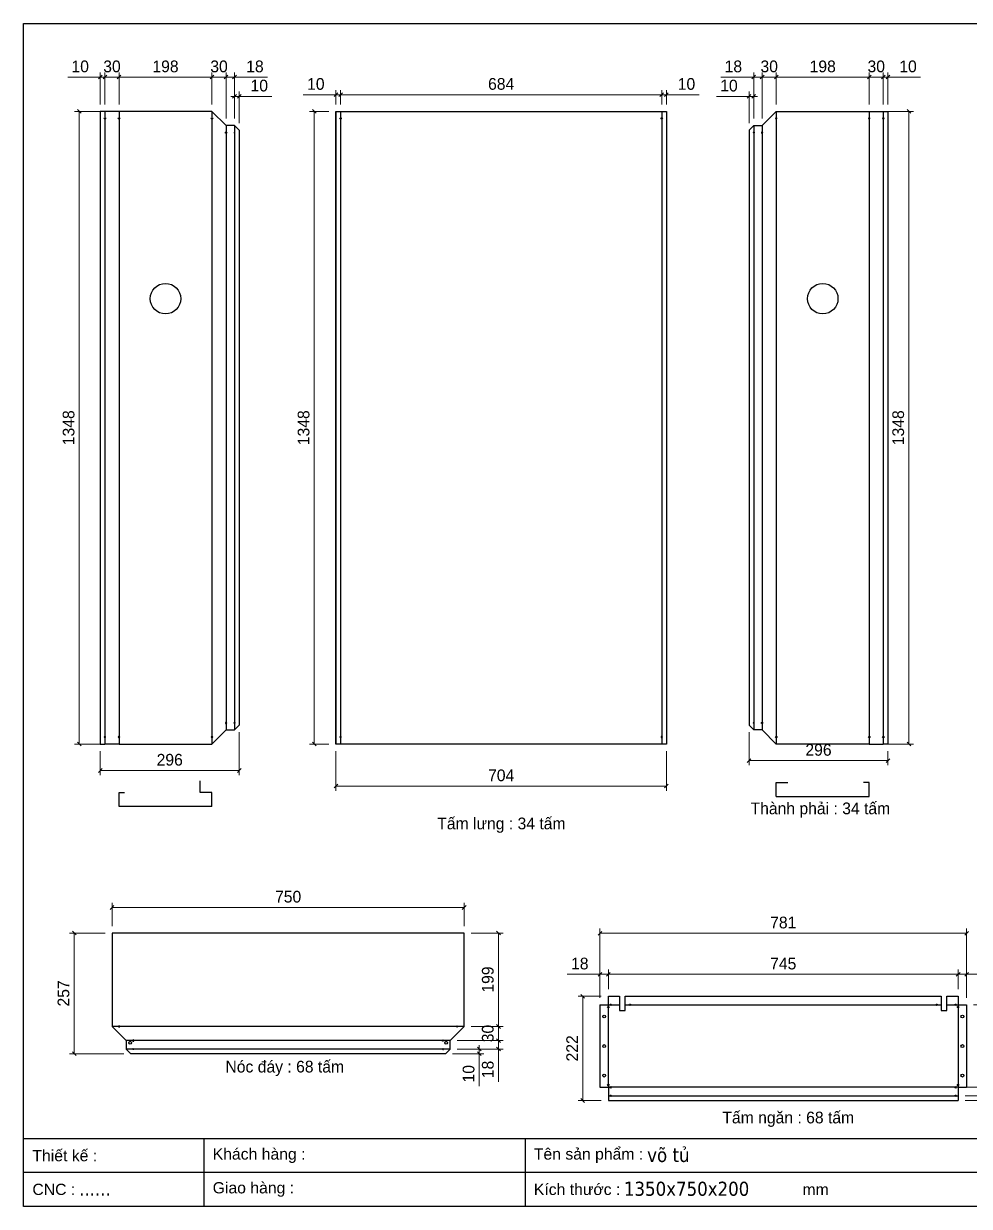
# Model space of a CAD drawing. Header units: millimetres. Extents: x 0 to 3564, y 0 to 2520.
# Drawn here: x 0 to 2014, y 0 to 2520 of the extents above; entities that cross this region are included whole.
import ezdxf
from ezdxf.enums import TextEntityAlignment as Align

# ---------------------------------------------------------------- set-up
doc = ezdxf.new("R2010")
doc.units = ezdxf.units.MM
doc.layers.add('CNC', color=7, linetype='Continuous')
doc.layers.add('DIM', color=253, linetype='Continuous')
doc.styles.add('Arial', font='arial.ttf')
doc.styles.add('Tahoma (Input Text)', font='tahoma.ttf')
doc.dimstyles.new('Dim-25', dxfattribs={"dimtxt": 25, "dimasz": 8, "dimexe": 10, "dimexo": 15, "dimgap": 10, "dimtad": 1, "dimdec": 0, "dimtxsty": 'Standard', "dimblk": 'OBLIQUE', "dimcen": 10, "dimclrd": 5, "dimclre": 5, "dimclrt": 3, "dimazin": 3, "dimtfac": 1, "dimtdec": 0, "dimtmove": 0, "dimatfit": 3, "dimldrblk": 'OBLIQUE', "dimlwd": 9, "dimlwe": 9})

# ---------------------------------------------------------------- blocks, each defined once
blk = doc.blocks.new('khungtenAsean2')
at = {"color": 7}
for p, q in [((2970, -1980), (0, -1980)), ((320, -1980), (320, -2100)), ((890, -1980), (890, -2100)), ((2020, -2040), (0, -2040))]:
    blk.add_line(p, q, dxfattribs=at)
blk.add_lwpolyline([(0, 0), (2970, 0), (2970, -2100), (0, -2100)], close=True, dxfattribs=at)
at = {"color": 2, "char_height": 20, "width": 917.634, "attachment_point": 4, "style": 'Arial'}
for s, insert in [('  Tên sản phẩm :', (890, -2010)), ('  Thiết kế :', (0, -2010)), ('  Khách hàng :', (320, -2010)), ('  Giao hàng :', (320, -2070)), ('  CNC :', (0, -2070)), ('  Kích thước :', (890, -2070)), ('mm', (1382.3, -2070))]:
    blk.add_mtext(s, dxfattribs=dict(at, insert=insert))
at = {"color": 1, "style": 'Tahoma (Input Text)', "flags": 8}
for tag, p in [('#03', (506.6, -2019.3)), ('#01', (137.1, -2021.3)), ('#05', (1106.6, -2021.3)), ('#07', (1834.7, -2021.3)), ('#09', (2146.7, -2021.3)), ('#02', (98.5, -2081.3)), ('#04', (486.1, -2081.3)), ('#06', (1065.3, -2081.3)), ('#08', (1817.4, -2081.3)), ('#10', (2146.7, -2081.3))]:
    blk.add_attdef(tag, p, '', height=25, dxfattribs=at)
blk.add_attdef('#11', text='', height=25, dxfattribs=at).set_placement((2915, -2067.3), align=Align.CENTER)
blk = doc.blocks.new('*D1')
at = {"color": 0, "linetype": 'ByBlock', "lineweight": -2}
for p, q in [((122.5, 2329), (114.5, 2337)), ((114.5, 989), (122.5, 981))]:
    blk.add_line(p, q, dxfattribs=at)
at = {"layer": 'Defpoints', "color": 0, "transparency": 16777216}
for p in [(203.1, 2333), (118.5, 985), (203.1, 985)]:
    blk.add_point(p, dxfattribs=at)
at = {"layer": 'DIM', "color": 5, "lineweight": 9, "transparency": 16777216}
for p, q in [((188.1, 2333), (108.5, 2333)), ((118.5, 2333), (118.5, 985)), ((188.1, 985), (108.5, 985))]:
    blk.add_line(p, q, dxfattribs=at)
at = {"layer": 'DIM', "color": 3, "transparency": 16777216, "insert": (95.8, 1659), "char_height": 25, "attachment_point": 5, "rotation": 90}
blk.add_mtext('1348', dxfattribs=at)
blk = doc.blocks.new('_Oblique')
at = {"color": 0, "linetype": 'ByBlock', "lineweight": -2}
blk.add_line((-0.5, -0.5), (0.5, 0.5), dxfattribs=at)
blk = doc.blocks.new('*D2')
at = {"color": 0, "linetype": 'ByBlock', "lineweight": -2}
for p, q in [((207.1, 2410.1), (199.1, 2402.1)), ((397.1, 2402.1), (405.1, 2410.1))]:
    blk.add_line(p, q, dxfattribs=at)
at = {"layer": 'Defpoints', "color": 0, "transparency": 16777216}
for p in [(203.1, 2406.1), (203.1, 2333), (401.1, 2333)]:
    blk.add_point(p, dxfattribs=at)
at = {"layer": 'DIM', "color": 5, "lineweight": 9, "transparency": 16777216}
for p, q in [((203.1, 2348), (203.1, 2416.1)), ((401.1, 2406.1), (203.1, 2406.1)), ((401.1, 2348), (401.1, 2416.1))]:
    blk.add_line(p, q, dxfattribs=at)
at = {"layer": 'DIM', "color": 3, "transparency": 16777216, "insert": (302.1, 2428.8), "char_height": 25, "attachment_point": 5}
blk.add_mtext('198', dxfattribs=at)
blk = doc.blocks.new('*D3')
at = {"color": 0, "linetype": 'ByBlock', "lineweight": -2}
for p, q in [((177.1, 2410.1), (169.1, 2402.1)), ((199.1, 2402.1), (207.1, 2410.1))]:
    blk.add_line(p, q, dxfattribs=at)
at = {"layer": 'Defpoints', "color": 0, "transparency": 16777216}
for p in [(173.1, 2406.1), (173.1, 2333), (203.1, 2333)]:
    blk.add_point(p, dxfattribs=at)
at = {"layer": 'DIM', "color": 5, "lineweight": 9, "transparency": 16777216}
for p, q in [((173.1, 2348), (173.1, 2416.1)), ((203.1, 2406.1), (173.1, 2406.1)), ((203.1, 2348), (203.1, 2416.1))]:
    blk.add_line(p, q, dxfattribs=at)
at = {"layer": 'DIM', "color": 3, "transparency": 16777216, "insert": (188.1, 2428.8), "char_height": 25, "attachment_point": 5}
blk.add_mtext('30', dxfattribs=at)
blk = doc.blocks.new('*D4')
at = {"color": 0, "linetype": 'ByBlock', "lineweight": -2}
for p, q in [((159.1, 2402.1), (167.1, 2410.1)), ((177.1, 2410.1), (169.1, 2402.1))]:
    blk.add_line(p, q, dxfattribs=at)
at = {"layer": 'Defpoints', "color": 0, "transparency": 16777216}
for p in [(163.1, 2406.1), (163.1, 2333), (173.1, 2333)]:
    blk.add_point(p, dxfattribs=at)
at = {"layer": 'DIM', "color": 5, "lineweight": 9, "transparency": 16777216}
for p, q in [((163.1, 2406.1), (93.8, 2406.1)), ((163.1, 2348), (163.1, 2416.1)), ((173.1, 2406.1), (163.1, 2406.1)), ((173.1, 2348), (173.1, 2416.1)), ((173.1, 2406.1), (181.1, 2406.1))]:
    blk.add_line(p, q, dxfattribs=at)
at = {"layer": 'DIM', "color": 3, "transparency": 16777216, "insert": (120.4, 2428.8), "char_height": 25, "attachment_point": 5}
blk.add_mtext('10', dxfattribs=at)
blk = doc.blocks.new('*D5')
at = {"color": 0, "linetype": 'ByBlock', "lineweight": -2}
for p, q in [((167.1, 932.7), (159.1, 924.7)), ((455.1, 924.7), (463.1, 932.7))]:
    blk.add_line(p, q, dxfattribs=at)
at = {"layer": 'Defpoints', "color": 0, "transparency": 16777216}
for p in [(459.1, 1025), (163.1, 985), (163.1, 928.7)]:
    blk.add_point(p, dxfattribs=at)
at = {"layer": 'DIM', "color": 5, "lineweight": 9, "transparency": 16777216}
for p, q in [((459.1, 1010), (459.1, 918.7)), ((163.1, 970), (163.1, 918.7)), ((459.1, 928.7), (163.1, 928.7))]:
    blk.add_line(p, q, dxfattribs=at)
at = {"layer": 'DIM', "color": 3, "transparency": 16777216, "insert": (311.1, 951.4), "char_height": 25, "attachment_point": 5}
blk.add_mtext('296', dxfattribs=at)
blk = doc.blocks.new('*D6')
at = {"color": 0, "linetype": 'ByBlock', "lineweight": -2}
for p, q in [((405.1, 2410.1), (397.1, 2402.1)), ((427.1, 2402.1), (435.1, 2410.1))]:
    blk.add_line(p, q, dxfattribs=at)
at = {"layer": 'Defpoints', "color": 0, "transparency": 16777216}
for p in [(431.1, 2406.1), (401.1, 2333), (431.1, 2303)]:
    blk.add_point(p, dxfattribs=at)
at = {"layer": 'DIM', "color": 5, "lineweight": 9, "transparency": 16777216}
for p, q in [((401.1, 2348), (401.1, 2416.1)), ((401.1, 2406.1), (431.1, 2406.1)), ((431.1, 2318), (431.1, 2416.1))]:
    blk.add_line(p, q, dxfattribs=at)
at = {"layer": 'DIM', "color": 3, "transparency": 16777216, "insert": (416.1, 2428.8), "char_height": 25, "attachment_point": 5}
blk.add_mtext('30', dxfattribs=at)
blk = doc.blocks.new('*D7')
at = {"color": 0, "linetype": 'ByBlock', "lineweight": -2}
for p, q in [((427.1, 2402.1), (435.1, 2410.1)), ((453.1, 2410.1), (445.1, 2402.1))]:
    blk.add_line(p, q, dxfattribs=at)
at = {"layer": 'Defpoints', "color": 0, "transparency": 16777216}
for p in [(449.1, 2406.1), (431.1, 2303), (449.1, 2303)]:
    blk.add_point(p, dxfattribs=at)
at = {"layer": 'DIM', "color": 5, "lineweight": 9, "transparency": 16777216}
for p, q in [((431.1, 2406.1), (423.1, 2406.1)), ((431.1, 2318), (431.1, 2416.1)), ((431.1, 2406.1), (449.1, 2406.1)), ((449.1, 2318), (449.1, 2416.1)), ((449.1, 2406.1), (519.4, 2406.1))]:
    blk.add_line(p, q, dxfattribs=at)
at = {"layer": 'DIM', "color": 3, "transparency": 16777216, "insert": (492.6, 2428.8), "char_height": 25, "attachment_point": 5}
blk.add_mtext('18', dxfattribs=at)
blk = doc.blocks.new('*D8')
at = {"color": 0, "linetype": 'ByBlock', "lineweight": -2}
for p, q in [((445.1, 2361.1), (453.1, 2369.1)), ((463.1, 2369.1), (455.1, 2361.1))]:
    blk.add_line(p, q, dxfattribs=at)
at = {"layer": 'Defpoints', "color": 0, "transparency": 16777216}
for p in [(459.1, 2365.1), (449.1, 2303), (459.1, 2293)]:
    blk.add_point(p, dxfattribs=at)
at = {"layer": 'DIM', "color": 5, "lineweight": 9, "transparency": 16777216}
for p, q in [((449.1, 2318), (449.1, 2375.1)), ((459.1, 2308), (459.1, 2375.1)), ((449.1, 2365.1), (441.1, 2365.1)), ((449.1, 2365.1), (459.1, 2365.1)), ((459.1, 2365.1), (528.5, 2365.1))]:
    blk.add_line(p, q, dxfattribs=at)
at = {"layer": 'DIM', "color": 3, "transparency": 16777216, "insert": (501.8, 2387.9), "char_height": 25, "attachment_point": 5}
blk.add_mtext('10', dxfattribs=at)
blk = doc.blocks.new('f3daunguoc')
at = {"layer": 'CNC', "color": 2, "lineweight": -3}
blk.add_circle((0, 0), 1.5, dxfattribs=at)
blk = doc.blocks.new('f2dauxuoi')
at = {"layer": 'CNC', "color": 2, "lineweight": -3}
blk.add_circle((0, 0), 1, dxfattribs=at)
blk = doc.blocks.new('*D9')
at = {"color": 0, "linetype": 'ByBlock', "lineweight": -2}
for p, q in [((1355, 2364.6), (1363, 2372.6)), ((1373, 2372.6), (1365, 2364.6))]:
    blk.add_line(p, q, dxfattribs=at)
at = {"layer": 'Defpoints', "color": 0, "transparency": 16777216}
for p in [(1369, 2368.6), (1359, 2333), (1369, 2333)]:
    blk.add_point(p, dxfattribs=at)
at = {"layer": 'DIM', "color": 5, "lineweight": 9, "transparency": 16777216}
for p, q in [((1359, 2348), (1359, 2378.6)), ((1369, 2348), (1369, 2378.6)), ((1359, 2368.6), (1351, 2368.6)), ((1359, 2368.6), (1369, 2368.6)), ((1369, 2368.6), (1438.4, 2368.6))]:
    blk.add_line(p, q, dxfattribs=at)
at = {"layer": 'DIM', "color": 3, "transparency": 16777216, "insert": (1411.7, 2391.4), "char_height": 25, "attachment_point": 5}
blk.add_mtext('10', dxfattribs=at)
blk = doc.blocks.new('*D10')
at = {"color": 0, "linetype": 'ByBlock', "lineweight": -2}
for p, q in [((679, 2372.6), (671, 2364.6)), ((1355, 2364.6), (1363, 2372.6))]:
    blk.add_line(p, q, dxfattribs=at)
at = {"layer": 'Defpoints', "color": 0, "transparency": 16777216}
for p in [(675, 2368.6), (675, 2333), (1359, 2333)]:
    blk.add_point(p, dxfattribs=at)
at = {"layer": 'DIM', "color": 5, "lineweight": 9, "transparency": 16777216}
for p, q in [((675, 2348), (675, 2378.6)), ((1359, 2348), (1359, 2378.6)), ((1359, 2368.6), (675, 2368.6))]:
    blk.add_line(p, q, dxfattribs=at)
at = {"layer": 'DIM', "color": 3, "transparency": 16777216, "insert": (1017, 2391.4), "char_height": 25, "attachment_point": 5}
blk.add_mtext('684', dxfattribs=at)
blk = doc.blocks.new('*D11')
at = {"color": 0, "linetype": 'ByBlock', "lineweight": -2}
for p, q in [((661, 2364.6), (669, 2372.6)), ((679, 2372.6), (671, 2364.6))]:
    blk.add_line(p, q, dxfattribs=at)
at = {"layer": 'Defpoints', "color": 0, "transparency": 16777216}
for p in [(665, 2368.6), (665, 2333), (675, 2333)]:
    blk.add_point(p, dxfattribs=at)
at = {"layer": 'DIM', "color": 5, "lineweight": 9, "transparency": 16777216}
for p, q in [((665, 2348), (665, 2378.6)), ((675, 2348), (675, 2378.6)), ((665, 2368.6), (595.6, 2368.6)), ((675, 2368.6), (665, 2368.6)), ((675, 2368.6), (683, 2368.6))]:
    blk.add_line(p, q, dxfattribs=at)
at = {"layer": 'DIM', "color": 3, "transparency": 16777216, "insert": (622.3, 2391.4), "char_height": 25, "attachment_point": 5}
blk.add_mtext('10', dxfattribs=at)
blk = doc.blocks.new('*D12')
at = {"color": 0, "linetype": 'ByBlock', "lineweight": -2}
for p, q in [((623, 2329), (615, 2337)), ((615, 989), (623, 981))]:
    blk.add_line(p, q, dxfattribs=at)
at = {"layer": 'Defpoints', "color": 0, "ltscale": 3, "transparency": 16777216}
for p in [(665, 2333), (619, 985), (665, 985)]:
    blk.add_point(p, dxfattribs=at)
at = {"layer": 'DIM', "color": 5, "lineweight": 9, "ltscale": 3, "transparency": 16777216}
for p, q in [((650, 2333), (609, 2333)), ((619, 2333), (619, 985)), ((650, 985), (609, 985))]:
    blk.add_line(p, q, dxfattribs=at)
at = {"layer": 'DIM', "color": 3, "ltscale": 3, "transparency": 16777216, "insert": (596.3, 1659), "char_height": 25, "attachment_point": 5, "rotation": 90}
blk.add_mtext('1348', dxfattribs=at)
blk = doc.blocks.new('*D13')
at = {"color": 0, "linetype": 'ByBlock', "lineweight": -2}
for p, q in [((1889.5, 2329), (1881.5, 2337)), ((1881.5, 989), (1889.5, 981))]:
    blk.add_line(p, q, dxfattribs=at)
at = {"layer": 'Defpoints', "color": 0, "transparency": 16777216}
for p in [(1800.9, 2333), (1800.9, 985), (1885.5, 985)]:
    blk.add_point(p, dxfattribs=at)
at = {"layer": 'DIM', "color": 5, "lineweight": 9, "transparency": 16777216}
for p, q in [((1815.9, 2333), (1895.5, 2333)), ((1885.5, 2333), (1885.5, 985)), ((1815.9, 985), (1895.5, 985))]:
    blk.add_line(p, q, dxfattribs=at)
at = {"layer": 'DIM', "color": 3, "transparency": 16777216, "insert": (1862.8, 1659), "char_height": 25, "attachment_point": 5, "rotation": 90}
blk.add_mtext('1348', dxfattribs=at)
blk = doc.blocks.new('*D14')
at = {"color": 0, "linetype": 'ByBlock', "lineweight": -2}
for p, q in [((1606.9, 2410.1), (1598.9, 2402.1)), ((1796.9, 2402.1), (1804.9, 2410.1))]:
    blk.add_line(p, q, dxfattribs=at)
at = {"layer": 'Defpoints', "color": 0, "transparency": 16777216}
for p in [(1800.9, 2406.1), (1602.9, 2333), (1800.9, 2333)]:
    blk.add_point(p, dxfattribs=at)
at = {"layer": 'DIM', "color": 5, "lineweight": 9, "transparency": 16777216}
for p, q in [((1602.9, 2348), (1602.9, 2416.1)), ((1602.9, 2406.1), (1800.9, 2406.1)), ((1800.9, 2348), (1800.9, 2416.1))]:
    blk.add_line(p, q, dxfattribs=at)
at = {"layer": 'DIM', "color": 3, "transparency": 16777216, "insert": (1701.9, 2428.8), "char_height": 25, "attachment_point": 5}
blk.add_mtext('198', dxfattribs=at)
blk = doc.blocks.new('*D15')
at = {"color": 0, "linetype": 'ByBlock', "lineweight": -2}
for p, q in [((1804.9, 2410.1), (1796.9, 2402.1)), ((1826.9, 2402.1), (1834.9, 2410.1))]:
    blk.add_line(p, q, dxfattribs=at)
at = {"layer": 'Defpoints', "color": 0, "transparency": 16777216}
for p in [(1830.9, 2406.1), (1800.9, 2333), (1830.9, 2333)]:
    blk.add_point(p, dxfattribs=at)
at = {"layer": 'DIM', "color": 5, "lineweight": 9, "transparency": 16777216}
for p, q in [((1800.9, 2348), (1800.9, 2416.1)), ((1800.9, 2406.1), (1830.9, 2406.1)), ((1830.9, 2348), (1830.9, 2416.1))]:
    blk.add_line(p, q, dxfattribs=at)
at = {"layer": 'DIM', "color": 3, "transparency": 16777216, "insert": (1815.9, 2428.8), "char_height": 25, "attachment_point": 5}
blk.add_mtext('30', dxfattribs=at)
blk = doc.blocks.new('*D16')
at = {"color": 0, "linetype": 'ByBlock', "lineweight": -2}
for p, q in [((1826.9, 2402.1), (1834.9, 2410.1)), ((1844.9, 2410.1), (1836.9, 2402.1))]:
    blk.add_line(p, q, dxfattribs=at)
at = {"layer": 'Defpoints', "color": 0, "transparency": 16777216}
for p in [(1840.9, 2406.1), (1830.9, 2333), (1840.9, 2333)]:
    blk.add_point(p, dxfattribs=at)
at = {"layer": 'DIM', "color": 5, "lineweight": 9, "transparency": 16777216}
for p, q in [((1830.9, 2406.1), (1822.9, 2406.1)), ((1830.9, 2348), (1830.9, 2416.1)), ((1830.9, 2406.1), (1840.9, 2406.1)), ((1840.9, 2348), (1840.9, 2416.1)), ((1840.9, 2406.1), (1910.3, 2406.1))]:
    blk.add_line(p, q, dxfattribs=at)
at = {"layer": 'DIM', "color": 3, "transparency": 16777216, "insert": (1883.6, 2428.8), "char_height": 25, "attachment_point": 5}
blk.add_mtext('10', dxfattribs=at)
blk = doc.blocks.new('*D17')
at = {"color": 0, "linetype": 'ByBlock', "lineweight": -2}
for p, q in [((1548.9, 953.8), (1540.9, 945.8)), ((1836.9, 945.8), (1844.9, 953.8))]:
    blk.add_line(p, q, dxfattribs=at)
at = {"layer": 'Defpoints', "color": 0, "transparency": 16777216}
for p in [(1544.9, 1025), (1840.9, 985), (1840.9, 949.8)]:
    blk.add_point(p, dxfattribs=at)
at = {"layer": 'DIM', "color": 5, "lineweight": 9, "transparency": 16777216}
for p, q in [((1544.9, 1010), (1544.9, 939.8)), ((1840.9, 970), (1840.9, 939.8)), ((1544.9, 949.8), (1840.9, 949.8))]:
    blk.add_line(p, q, dxfattribs=at)
at = {"layer": 'DIM', "color": 3, "transparency": 16777216, "insert": (1692.9, 972.5), "char_height": 25, "attachment_point": 5}
blk.add_mtext('296', dxfattribs=at)
blk = doc.blocks.new('*D18')
at = {"color": 0, "linetype": 'ByBlock', "lineweight": -2}
for p, q in [((1576.9, 2410.1), (1568.9, 2402.1)), ((1598.9, 2402.1), (1606.9, 2410.1))]:
    blk.add_line(p, q, dxfattribs=at)
at = {"layer": 'Defpoints', "color": 0, "transparency": 16777216}
for p in [(1572.9, 2406.1), (1602.9, 2333), (1572.9, 2303)]:
    blk.add_point(p, dxfattribs=at)
at = {"layer": 'DIM', "color": 5, "lineweight": 9, "transparency": 16777216}
for p, q in [((1572.9, 2318), (1572.9, 2416.1)), ((1602.9, 2406.1), (1572.9, 2406.1)), ((1602.9, 2348), (1602.9, 2416.1))]:
    blk.add_line(p, q, dxfattribs=at)
at = {"layer": 'DIM', "color": 3, "transparency": 16777216, "insert": (1587.9, 2428.8), "char_height": 25, "attachment_point": 5}
blk.add_mtext('30', dxfattribs=at)
blk = doc.blocks.new('*D19')
at = {"color": 0, "linetype": 'ByBlock', "lineweight": -2}
for p, q in [((1550.9, 2402.1), (1558.9, 2410.1)), ((1576.9, 2410.1), (1568.9, 2402.1))]:
    blk.add_line(p, q, dxfattribs=at)
at = {"layer": 'Defpoints', "color": 0, "transparency": 16777216}
for p in [(1554.9, 2406.1), (1554.9, 2303), (1572.9, 2303)]:
    blk.add_point(p, dxfattribs=at)
at = {"layer": 'DIM', "color": 5, "lineweight": 9, "transparency": 16777216}
for p, q in [((1554.9, 2406.1), (1484.7, 2406.1)), ((1554.9, 2318), (1554.9, 2416.1)), ((1572.9, 2406.1), (1554.9, 2406.1)), ((1572.9, 2318), (1572.9, 2416.1)), ((1572.9, 2406.1), (1580.9, 2406.1))]:
    blk.add_line(p, q, dxfattribs=at)
at = {"layer": 'DIM', "color": 3, "transparency": 16777216, "insert": (1511.5, 2428.8), "char_height": 25, "attachment_point": 5}
blk.add_mtext('18', dxfattribs=at)
blk = doc.blocks.new('*D20')
at = {"color": 0, "linetype": 'ByBlock', "lineweight": -2}
for p, q in [((1540.9, 2361.1), (1548.9, 2369.1)), ((1558.9, 2369.1), (1550.9, 2361.1))]:
    blk.add_line(p, q, dxfattribs=at)
at = {"layer": 'Defpoints', "color": 0, "transparency": 16777216}
for p in [(1544.9, 2365.1), (1554.9, 2303), (1544.9, 2293)]:
    blk.add_point(p, dxfattribs=at)
at = {"layer": 'DIM', "color": 5, "lineweight": 9, "transparency": 16777216}
for p, q in [((1544.9, 2308), (1544.9, 2375.1)), ((1554.9, 2318), (1554.9, 2375.1)), ((1544.9, 2365.1), (1475.6, 2365.1)), ((1554.9, 2365.1), (1544.9, 2365.1)), ((1554.9, 2365.1), (1562.9, 2365.1))]:
    blk.add_line(p, q, dxfattribs=at)
at = {"layer": 'DIM', "color": 3, "transparency": 16777216, "insert": (1502.2, 2387.9), "char_height": 25, "attachment_point": 5}
blk.add_mtext('10', dxfattribs=at)
blk = doc.blocks.new('*D27')
at = {"color": 0, "linetype": 'ByBlock', "lineweight": -2}
for p, q in [((192.3, 640.8), (184.3, 632.8)), ((934.3, 632.8), (942.3, 640.8))]:
    blk.add_line(p, q, dxfattribs=at)
at = {"layer": 'Defpoints', "color": 0, "transparency": 16777216}
for p in [(188.3, 636.8), (188.3, 582.2), (938.3, 582.2)]:
    blk.add_point(p, dxfattribs=at)
at = {"layer": 'DIM', "color": 5, "lineweight": 9, "transparency": 16777216}
for p, q in [((188.3, 597.2), (188.3, 646.8)), ((938.3, 636.8), (188.3, 636.8)), ((938.3, 597.2), (938.3, 646.8))]:
    blk.add_line(p, q, dxfattribs=at)
at = {"layer": 'DIM', "color": 3, "transparency": 16777216, "insert": (563.3, 659.6), "char_height": 25, "attachment_point": 5}
blk.add_mtext('750', dxfattribs=at)
blk = doc.blocks.new('*D28')
at = {"color": 0, "linetype": 'ByBlock', "lineweight": -2}
for p, q in [((1015.3, 578.2), (1007.3, 586.2)), ((1007.3, 387.2), (1015.3, 379.2))]:
    blk.add_line(p, q, dxfattribs=at)
at = {"layer": 'Defpoints', "color": 0, "transparency": 16777216}
for p in [(938.3, 582.2), (1011.3, 582.2), (938.3, 383.2)]:
    blk.add_point(p, dxfattribs=at)
at = {"layer": 'DIM', "color": 5, "lineweight": 9, "transparency": 16777216}
for p, q in [((953.3, 582.2), (1021.3, 582.2)), ((1011.3, 383.2), (1011.3, 582.2)), ((953.3, 383.2), (1021.3, 383.2))]:
    blk.add_line(p, q, dxfattribs=at)
at = {"layer": 'DIM', "color": 3, "transparency": 16777216, "insert": (988.6, 483.2), "char_height": 25, "attachment_point": 5, "rotation": 90}
blk.add_mtext('199', dxfattribs=at)
blk = doc.blocks.new('*D29')
at = {"color": 0, "linetype": 'ByBlock', "lineweight": -2}
for p, q in [((111.7, 578.2), (103.7, 586.2)), ((103.7, 329.2), (111.7, 321.2))]:
    blk.add_line(p, q, dxfattribs=at)
at = {"layer": 'Defpoints', "color": 0, "transparency": 16777216}
for p in [(107.7, 582.2), (188.3, 582.2), (228.3, 325.2)]:
    blk.add_point(p, dxfattribs=at)
at = {"layer": 'DIM', "color": 5, "lineweight": 9, "transparency": 16777216}
for p, q in [((173.3, 582.2), (97.7, 582.2)), ((107.7, 325.2), (107.7, 582.2)), ((213.3, 325.2), (97.7, 325.2))]:
    blk.add_line(p, q, dxfattribs=at)
at = {"layer": 'DIM', "color": 3, "transparency": 16777216, "insert": (84.9, 453.7), "char_height": 25, "attachment_point": 5, "rotation": 90}
blk.add_mtext('257', dxfattribs=at)
blk = doc.blocks.new('*D30')
at = {"color": 0, "linetype": 'ByBlock', "lineweight": -2}
for p, q in [((1015.3, 379.2), (1007.3, 387.2)), ((1007.3, 357.2), (1015.3, 349.2))]:
    blk.add_line(p, q, dxfattribs=at)
at = {"layer": 'Defpoints', "color": 0, "transparency": 16777216}
for p in [(938.3, 383.2), (908.3, 353.2), (1011.3, 353.2)]:
    blk.add_point(p, dxfattribs=at)
at = {"layer": 'DIM', "color": 5, "lineweight": 9, "transparency": 16777216}
for p, q in [((953.3, 383.2), (1021.3, 383.2)), ((1011.3, 383.2), (1011.3, 353.2)), ((923.3, 353.2), (1021.3, 353.2))]:
    blk.add_line(p, q, dxfattribs=at)
at = {"layer": 'DIM', "color": 3, "transparency": 16777216, "insert": (988.6, 368.2), "char_height": 25, "attachment_point": 5, "rotation": 90}
blk.add_mtext('30', dxfattribs=at)
blk = doc.blocks.new('*D31')
at = {"color": 0, "linetype": 'ByBlock', "lineweight": -2}
for p, q in [((1007.3, 357.2), (1015.3, 349.2)), ((1015.3, 331.2), (1007.3, 339.2))]:
    blk.add_line(p, q, dxfattribs=at)
at = {"layer": 'Defpoints', "color": 0, "transparency": 16777216}
for p in [(908.3, 353.2), (908.3, 335.2), (1011.3, 335.2)]:
    blk.add_point(p, dxfattribs=at)
at = {"layer": 'DIM', "color": 5, "lineweight": 9, "transparency": 16777216}
for p, q in [((923.3, 353.2), (1021.3, 353.2)), ((1011.3, 353.2), (1011.3, 361.2)), ((1011.3, 353.2), (1011.3, 335.2)), ((923.3, 335.2), (1021.3, 335.2)), ((1011.3, 335.2), (1011.3, 265))]:
    blk.add_line(p, q, dxfattribs=at)
at = {"layer": 'DIM', "color": 3, "transparency": 16777216, "insert": (988.6, 291.7), "char_height": 25, "attachment_point": 5, "rotation": 90}
blk.add_mtext('18', dxfattribs=at)
blk = doc.blocks.new('*D32')
at = {"color": 0, "linetype": 'ByBlock', "lineweight": -2}
for p, q in [((966.4, 339.2), (974.4, 331.2)), ((974.4, 321.2), (966.4, 329.2))]:
    blk.add_line(p, q, dxfattribs=at)
at = {"layer": 'Defpoints', "color": 0, "transparency": 16777216}
for p in [(908.3, 335.2), (898.3, 325.2), (970.4, 325.2)]:
    blk.add_point(p, dxfattribs=at)
at = {"layer": 'DIM', "color": 5, "lineweight": 9, "transparency": 16777216}
for p, q in [((923.3, 335.2), (980.4, 335.2)), ((970.4, 335.2), (970.4, 343.2)), ((970.4, 335.2), (970.4, 325.2)), ((913.3, 325.2), (980.4, 325.2)), ((970.4, 325.2), (970.4, 255.8))]:
    blk.add_line(p, q, dxfattribs=at)
at = {"layer": 'DIM', "color": 3, "transparency": 16777216, "insert": (947.7, 282.5), "char_height": 25, "attachment_point": 5, "rotation": 90}
blk.add_mtext('10', dxfattribs=at)
blk = doc.blocks.new('*D39')
at = {"color": 0, "linetype": 'ByBlock', "lineweight": -2}
for p, q in [((1986.3, 490.5), (1994.3, 498.5)), ((2012.3, 498.5), (2004.3, 490.5))]:
    blk.add_line(p, q, dxfattribs=at)
at = {"layer": 'Defpoints', "color": 0, "transparency": 16777216}
for p in [(2008.3, 494.5), (1990.3, 447.6), (2008.3, 429.6)]:
    blk.add_point(p, dxfattribs=at)
at = {"layer": 'DIM', "color": 5, "lineweight": 9, "transparency": 16777216}
for p, q in [((1990.3, 462.6), (1990.3, 504.5)), ((2008.3, 444.6), (2008.3, 504.5)), ((1990.3, 494.5), (1982.3, 494.5)), ((1990.3, 494.5), (2008.3, 494.5)), ((2008.3, 494.5), (2077.8, 494.5))]:
    blk.add_line(p, q, dxfattribs=at)
at = {"layer": 'DIM', "color": 3, "transparency": 16777216, "insert": (2051.1, 517.2), "char_height": 25, "attachment_point": 5}
blk.add_mtext('18', dxfattribs=at)
blk = doc.blocks.new('*D40')
at = {"color": 0, "linetype": 'ByBlock', "lineweight": -2}
for p, q in [((1249.3, 498.5), (1241.3, 490.5)), ((1986.3, 490.5), (1994.3, 498.5))]:
    blk.add_line(p, q, dxfattribs=at)
at = {"layer": 'Defpoints', "color": 0, "transparency": 16777216}
for p in [(1245.3, 494.5), (1245.3, 447.6), (1990.3, 447.6)]:
    blk.add_point(p, dxfattribs=at)
at = {"layer": 'DIM', "color": 5, "lineweight": 9, "transparency": 16777216}
for p, q in [((1245.3, 462.6), (1245.3, 504.5)), ((1990.3, 462.6), (1990.3, 504.5)), ((1990.3, 494.5), (1245.3, 494.5))]:
    blk.add_line(p, q, dxfattribs=at)
at = {"layer": 'DIM', "color": 3, "transparency": 16777216, "insert": (1617.8, 517.2), "char_height": 25, "attachment_point": 5}
blk.add_mtext('745', dxfattribs=at)
blk = doc.blocks.new('*D41')
at = {"color": 0, "linetype": 'ByBlock', "lineweight": -2}
for p, q in [((1223.3, 490.5), (1231.3, 498.5)), ((1249.3, 498.5), (1241.3, 490.5))]:
    blk.add_line(p, q, dxfattribs=at)
at = {"layer": 'Defpoints', "color": 0, "transparency": 16777216}
for p in [(1227.3, 494.5), (1227.3, 429.6), (1245.3, 447.6)]:
    blk.add_point(p, dxfattribs=at)
at = {"layer": 'DIM', "color": 5, "lineweight": 9, "transparency": 16777216}
for p, q in [((1227.3, 444.6), (1227.3, 504.5)), ((1245.3, 462.6), (1245.3, 504.5)), ((1227.3, 494.5), (1157.8, 494.5)), ((1245.3, 494.5), (1227.3, 494.5)), ((1245.3, 494.5), (1253.3, 494.5))]:
    blk.add_line(p, q, dxfattribs=at)
at = {"layer": 'DIM', "color": 3, "transparency": 16777216, "insert": (1184.5, 517.2), "char_height": 25, "attachment_point": 5}
blk.add_mtext('18', dxfattribs=at)
blk = doc.blocks.new('*D42')
at = {"color": 0, "linetype": 'ByBlock', "lineweight": -2}
for p, q in [((2066.8, 239.6), (2074.8, 231.6)), ((2074.8, 221.6), (2066.8, 229.6))]:
    blk.add_line(p, q, dxfattribs=at)
at = {"layer": 'Defpoints', "color": 0, "ltscale": 3, "transparency": 16777216}
for p in [(1990.3, 235.6), (2070.8, 235.6), (1990.3, 225.6)]:
    blk.add_point(p, dxfattribs=at)
at = {"layer": 'DIM', "color": 5, "lineweight": 9, "ltscale": 3, "transparency": 16777216}
for p, q in [((2005.3, 235.6), (2080.8, 235.6)), ((2070.8, 235.6), (2070.8, 243.6)), ((2070.8, 235.6), (2070.8, 225.6)), ((2005.3, 225.6), (2080.8, 225.6)), ((2070.8, 225.6), (2070.8, 156.3))]:
    blk.add_line(p, q, dxfattribs=at)
at = {"layer": 'DIM', "color": 3, "ltscale": 3, "transparency": 16777216, "insert": (2048.1, 183), "char_height": 25, "attachment_point": 5, "rotation": 90}
blk.add_mtext('10', dxfattribs=at)
blk = doc.blocks.new('*D43')
at = {"color": 0, "linetype": 'ByBlock', "lineweight": -2}
for p, q in [((2117.6, 257.6), (2125.6, 249.6)), ((2125.6, 231.6), (2117.6, 239.6))]:
    blk.add_line(p, q, dxfattribs=at)
at = {"layer": 'Defpoints', "color": 0, "ltscale": 3, "transparency": 16777216}
for p in [(1990.3, 253.6), (2121.6, 253.6), (1990.3, 235.6)]:
    blk.add_point(p, dxfattribs=at)
at = {"layer": 'DIM', "color": 5, "lineweight": 9, "ltscale": 3, "transparency": 16777216}
for p, q in [((2005.3, 253.6), (2131.6, 253.6)), ((2121.6, 253.6), (2121.6, 261.6)), ((2121.6, 253.6), (2121.6, 235.6)), ((2005.3, 235.6), (2131.6, 235.6)), ((2121.6, 235.6), (2121.6, 166.1))]:
    blk.add_line(p, q, dxfattribs=at)
at = {"layer": 'DIM', "color": 3, "ltscale": 3, "transparency": 16777216, "insert": (2098.8, 192.9), "char_height": 25, "attachment_point": 5, "rotation": 90}
blk.add_mtext('18', dxfattribs=at)
blk = doc.blocks.new('*D44')
at = {"color": 0, "linetype": 'ByBlock', "lineweight": -2}
for p, q in [((2125.6, 425.6), (2117.6, 433.6)), ((2117.6, 257.6), (2125.6, 249.6))]:
    blk.add_line(p, q, dxfattribs=at)
at = {"layer": 'Defpoints', "color": 0, "ltscale": 3, "transparency": 16777216}
for p in [(2008.3, 429.6), (2121.6, 429.6), (2008.3, 253.6)]:
    blk.add_point(p, dxfattribs=at)
at = {"layer": 'DIM', "color": 5, "lineweight": 9, "ltscale": 3, "transparency": 16777216}
for p, q in [((2023.3, 429.6), (2131.6, 429.6)), ((2121.6, 253.6), (2121.6, 429.6)), ((2023.3, 253.6), (2131.6, 253.6))]:
    blk.add_line(p, q, dxfattribs=at)
at = {"layer": 'DIM', "color": 3, "ltscale": 3, "transparency": 16777216, "insert": (2098.8, 341.6), "char_height": 25, "attachment_point": 5, "rotation": 90}
blk.add_mtext('176', dxfattribs=at)
blk = doc.blocks.new('*D45')
at = {"color": 0, "linetype": 'ByBlock', "lineweight": -2}
for p, q in [((1194.7, 443.6), (1186.7, 451.6)), ((1186.7, 229.6), (1194.7, 221.6))]:
    blk.add_line(p, q, dxfattribs=at)
at = {"layer": 'Defpoints', "color": 0, "ltscale": 3, "transparency": 16777216}
for p in [(1245.3, 447.6), (1190.7, 225.6), (1245.3, 225.6)]:
    blk.add_point(p, dxfattribs=at)
at = {"layer": 'DIM', "color": 5, "lineweight": 9, "ltscale": 3, "transparency": 16777216}
for p, q in [((1230.3, 447.6), (1180.7, 447.6)), ((1190.7, 447.6), (1190.7, 225.6)), ((1230.3, 225.6), (1180.7, 225.6))]:
    blk.add_line(p, q, dxfattribs=at)
at = {"layer": 'DIM', "color": 3, "ltscale": 3, "transparency": 16777216, "insert": (1168.2, 336.6), "char_height": 25, "attachment_point": 5, "rotation": 90}
blk.add_mtext('222', dxfattribs=at)
blk = doc.blocks.new('*D46')
at = {"color": 0, "linetype": 'ByBlock', "lineweight": -2}
for p, q in [((1231.3, 585.8), (1223.3, 577.8)), ((2004.3, 577.8), (2012.3, 585.8))]:
    blk.add_line(p, q, dxfattribs=at)
at = {"layer": 'Defpoints', "color": 0, "ltscale": 3, "transparency": 16777216}
for p in [(2008.3, 581.8), (1227.3, 429.6), (2008.3, 429.6)]:
    blk.add_point(p, dxfattribs=at)
at = {"layer": 'DIM', "color": 5, "lineweight": 9, "ltscale": 3, "transparency": 16777216}
for p, q in [((1227.3, 444.6), (1227.3, 591.8)), ((1227.3, 581.8), (2008.3, 581.8)), ((2008.3, 444.6), (2008.3, 591.8))]:
    blk.add_line(p, q, dxfattribs=at)
at = {"layer": 'DIM', "color": 3, "ltscale": 3, "transparency": 16777216, "insert": (1617.8, 604.6), "char_height": 25, "attachment_point": 5}
blk.add_mtext('781', dxfattribs=at)
blk = doc.blocks.new('*D65')
at = {"color": 0, "linetype": 'ByBlock', "lineweight": -2}
for p, q in [((669, 899.4), (661, 891.4)), ((1365, 891.4), (1373, 899.4))]:
    blk.add_line(p, q, dxfattribs=at)
at = {"layer": 'Defpoints', "color": 0, "ltscale": 3, "transparency": 16777216}
for p in [(665, 985), (1369, 985), (1369, 895.4)]:
    blk.add_point(p, dxfattribs=at)
at = {"layer": 'DIM', "color": 5, "lineweight": 9, "ltscale": 3, "transparency": 16777216}
for p, q in [((665, 970), (665, 885.4)), ((1369, 970), (1369, 885.4)), ((665, 895.4), (1369, 895.4))]:
    blk.add_line(p, q, dxfattribs=at)
at = {"layer": 'DIM', "color": 3, "ltscale": 3, "transparency": 16777216, "insert": (1017, 918.2), "char_height": 25, "attachment_point": 5}
blk.add_mtext('704', dxfattribs=at)

msp = doc.modelspace()

# ---------------------------------------------------------------- linework, layer by layer
at = {"color": 7}
for p, q in [((173.1, 2333), (173.1, 985)), ((203.1, 2333), (173.1, 2333)), ((203.1, 2333), (203.1, 985)), ((401.1, 2333), (401.1, 985)), ((431.1, 2303), (401.1, 2333)), ((665, 2333), (665, 985)), ((675, 2333), (675, 985)), ((1359, 2333), (1359, 985)), ((1369, 2333), (1369, 985)), ((1572.9, 2303), (1602.9, 2333)), ((1602.9, 2333), (1602.9, 985)), ((1800.9, 2333), (1800.9, 985)), ((1800.9, 2333), (1830.9, 2333)), ((1830.9, 2333), (1830.9, 985)), ((431.1, 2303), (431.1, 1015)), ((449.1, 2303), (449.1, 1015)), ((449.1, 2303), (459.1, 2293)), ((1554.9, 2303), (1544.9, 2293)), ((1554.9, 2303), (1554.9, 1015)), ((1572.9, 2303), (1572.9, 1015)), ((459.1, 2293), (459.1, 1025)), ((1544.9, 2293), (1544.9, 1025)), ((431.1, 1015), (401.1, 985)), ((449.1, 1015), (459.1, 1025)), ((1554.9, 1015), (1544.9, 1025)), ((1572.9, 1015), (1602.9, 985)), ((203.1, 985), (173.1, 985)), ((1800.9, 985), (1830.9, 985)), ((376.1, 881.9), (376.1, 906.9)), ((1602.9, 873), (1602.9, 903)), ((1602.9, 903), (1627.9, 903)), ((1800.9, 903), (1788.9, 903)), ((1800.9, 873), (1800.9, 903)), ((203.1, 851.9), (203.1, 881.9)), ((203.1, 881.9), (215.1, 881.9)), ((401.1, 881.9), (376.1, 881.9)), ((401.1, 851.9), (401.1, 881.9)), ((1602.9, 873), (1800.9, 873)), ((401.1, 851.9), (203.1, 851.9)), ((938.3, 582.2), (188.3, 582.2)), ((188.3, 582.2), (188.3, 582.2)), ((938.3, 582.2), (938.3, 582.2)), ((1227.3, 429.6), (1227.3, 253.6)), ((1227.3, 429.6), (1245.3, 429.6)), ((1990.3, 447.6), (1990.3, 253.6)), ((1990.3, 429.6), (2008.3, 429.6)), ((2008.3, 429.6), (2008.3, 253.6)), ((938.3, 383.2), (188.3, 383.2)), ((218.3, 353.2), (188.3, 383.2)), ((908.3, 353.2), (938.3, 383.2)), ((908.3, 353.2), (218.3, 353.2)), ((908.3, 335.2), (218.3, 335.2)), ((218.3, 335.2), (228.3, 325.2)), ((908.3, 335.2), (898.3, 325.2)), ((898.3, 325.2), (228.3, 325.2)), ((1227.3, 253.6), (1245.3, 253.6)), ((1245.3, 253.6), (1245.3, 225.6)), ((1990.3, 253.6), (1990.3, 225.6)), ((1990.3, 253.6), (2008.3, 253.6)), ((1245.3, 235.6), (1990.3, 235.6)), ((1245.3, 225.6), (1990.3, 225.6))]:
    msp.add_line(p, q, dxfattribs=at)
at = {"ltscale": 3}
for p, q in [((1245.3, 429.6), (1269.3, 429.6)), ((1281.3, 429.6), (1954.3, 429.6)), ((1966.3, 429.6), (1990.3, 429.6))]:
    msp.add_line(p, q, dxfattribs=at)
at = {"color": 7}
for points in [[(173.1, 2333), (163.1, 2333), (163.1, 985), (173.1, 985)], [(401.1, 2333), (203.1, 2333)], [(1602.9, 2333), (1800.9, 2333)], [(1830.9, 2333), (1840.9, 2333), (1840.9, 985), (1830.9, 985)], [(449.1, 2303), (431.1, 2303)], [(1554.9, 2303), (1572.9, 2303)], [(431.1, 1015), (449.1, 1015)], [(1572.9, 1015), (1554.9, 1015)], [(203.1, 985), (401.1, 985)], [(1800.9, 985), (1602.9, 985)], [(188.3, 582.2), (188.3, 383.2)], [(938.3, 383.2), (938.3, 582.2)], [(218.3, 353.2), (218.3, 335.2)], [(908.3, 335.2), (908.3, 353.2)]]:
    msp.add_lwpolyline(points, dxfattribs=at)
for points in [[(665, 2333), (1369, 2333), (1369, 985), (665, 985)], [(1954.3, 447.6), (1954.3, 417.6), (1966.3, 417.6), (1966.3, 447.6), (1990.3, 447.6), (1990.3, 253.6), (1245.3, 253.6), (1245.3, 447.6), (1269.3, 447.6), (1269.3, 417.6), (1281.3, 417.6), (1281.3, 447.6)]]:
    msp.add_lwpolyline(points, close=True, dxfattribs=at)
at = {"color": 2, "ltscale": 3}
for centre, radius in [((302.1, 1934), 32.5), ((1701.9, 1934), 32.5), ((1250.3, 429.6), 1.5), ((1291.3, 429.6), 1.5), ((1944.3, 429.6), 1.5), ((1985.3, 429.6), 1.5), ((1245.3, 424.6), 1.5), ((1990.3, 424.6), 1.5), ((1245.3, 258.6), 1.5), ((1250.3, 253.6), 1.5), ((1985.3, 253.6), 1.5), ((1990.3, 258.6), 1.5), ((1250.3, 235.6), 1.5), ((1985.3, 235.6), 1.5)]:
    msp.add_circle(centre, radius, dxfattribs=at)
at = {"color": 7}
for centre in [(1236.3, 404.6), (1999.3, 404.6), (1236.3, 341.6), (1999.3, 341.6), (1236.3, 278.6), (1999.3, 278.6)]:
    msp.add_circle(centre, 3, dxfattribs=at)
at = {"color": 2}
for centre in [(226.8, 348.7), (899.8, 348.7)]:
    msp.add_circle(centre, 3, dxfattribs=at)

# ---------------------------------------------------------------- block references
at = {"color": 7}
ref = msp.add_blockref('khungtenAsean2', (0, 2520), dxfattribs=dict(at, xscale=1.200000000011641, yscale=1.200000000011641, zscale=1.200000000011641))
ref.add_attrib('#06', '1350x750x200', (1278.4, 22.5), dxfattribs={"color": 1, "height": 30, "style": 'Tahoma (Input Text)'})
ref.add_attrib('#05', 'võ tủ', (1328, 94.5), dxfattribs={"color": 1, "height": 30, "style": 'Tahoma (Input Text)'})
ref.add_attrib('#02', '......', (118.1, 22.5), dxfattribs={"color": 1, "height": 30, "style": 'Tahoma (Input Text)'})
at = {"lineweight": -3}
for name, p, rotation in [('f3daunguoc', (173.1, 2318), 180), ('f3daunguoc', (203.1, 2318), 180), ('f3daunguoc', (401.1, 2318), 180), ('f3daunguoc', (675, 2318), 180), ('f3daunguoc', (1359, 2318), 180), ('f3daunguoc', (431.1, 2288), 180), ('f2dauxuoi', (449.1, 1030), 180), ('f3daunguoc', (923.3, 383.2), 90), ('f3daunguoc', (893.3, 353.2), 90), ('f2dauxuoi', (233.3, 335.2), 90)]:
    msp.add_blockref(name, p, dxfattribs=dict(at, rotation=rotation))
at = {"lineweight": -3, "xscale": -1}
for name, p, rotation in [('f3daunguoc', (1602.9, 2318), 180), ('f3daunguoc', (1800.9, 2318), 180), ('f3daunguoc', (1830.9, 2318), 180), ('f3daunguoc', (1572.9, 2288), 180), ('f2dauxuoi', (1554.9, 1030), 180), ('f3daunguoc', (203.3, 383.2), 270), ('f3daunguoc', (233.3, 353.2), 270), ('f2dauxuoi', (893.3, 335.2), 270)]:
    msp.add_blockref(name, p, dxfattribs=dict(at, rotation=rotation))
for name, p in [('f2dauxuoi', (449.1, 2288)), ('f3daunguoc', (431.1, 1030)), ('f3daunguoc', (173.1, 1000)), ('f3daunguoc', (203.1, 1000)), ('f3daunguoc', (401.1, 1000)), ('f3daunguoc', (675, 1000)), ('f3daunguoc', (1359, 1000))]:
    msp.add_blockref(name, p, dxfattribs=at)
at = {"lineweight": -3}
for name, p in [('f2dauxuoi', (1554.9, 2288)), ('f3daunguoc', (1572.9, 1030)), ('f3daunguoc', (1602.9, 1000)), ('f3daunguoc', (1800.9, 1000)), ('f3daunguoc', (1830.9, 1000))]:
    msp.add_blockref(name, p, dxfattribs=at)

# ---------------------------------------------------------------- texts
at = {"color": 2, "char_height": 25, "attachment_point": 5}
for s, insert, width in [('Thành phải : 34 tấm', (1696.9, 844.2), 775), ('Tấm lưng : 34 tấm', (1017.5, 812.1), 775), ('Nóc đáy : 68 tấm', (556.1, 293.9), 775), ('Tấm ngăn : 68 tấm', (1628.5, 185.5), 925)]:
    msp.add_mtext(s, dxfattribs=dict(at, insert=insert, width=width))

# ---------------------------------------------------------------- dimensions: what is measured, and where the dimension line sits
at = {"layer": 'DIM', "color": 7}
for base, p1, p2, angle, picture, middle in [((163.1, 2406.1), (173.1, 2333), (163.1, 2333), 180, '*D4', (120.4, 2428.8)), ((1840.9, 2406.1), (1830.9, 2333), (1840.9, 2333), 0, '*D16', (1883.6, 2428.8)), ((118.5, 985), (203.1, 2333), (203.1, 985), 90, '*D1', (95.8, 1659)), ((1885.5, 985), (1800.9, 2333), (1800.9, 985), 90, '*D13', (1862.8, 1659)), ((163.1, 928.7), (459.1, 1025), (163.1, 985), 180, '*D5', (311.1, 951.4)), ((1840.9, 949.8), (1544.9, 1025), (1840.9, 985), 0, '*D17', (1692.9, 972.5)), ((107.7, 582.2), (228.3, 325.2), (188.3, 582.2), 90, '*D29', (84.9, 453.7))]:
    dim = msp.add_linear_dim(base=base, p1=p1, p2=p2, angle=angle, dimstyle='Dim-25', dxfattribs=at)
    dim.commit()
    dim.dimension.update_dxf_attribs({"geometry": picture, "text_midpoint": middle})
for base, p1, p2, angle, picture, middle in [((173.1, 2406.1), (203.1, 2333), (173.1, 2333), 180, '*D3', (188.1, 2406.1)), ((203.1, 2406.1), (401.1, 2333), (203.1, 2333), 180, '*D2', (302.1, 2406.1)), ((431.1, 2406.1), (401.1, 2333), (431.1, 2303), 180, '*D6', (416.1, 2406.1)), ((449.1, 2406.1), (431.1, 2303), (449.1, 2303), 180, '*D7', (492.6, 2406.1)), ((1554.9, 2406.1), (1572.9, 2303), (1554.9, 2303), 0, '*D19', (1511.5, 2406.1)), ((1572.9, 2406.1), (1602.9, 2333), (1572.9, 2303), 0, '*D18', (1587.9, 2406.1)), ((1800.9, 2406.1), (1602.9, 2333), (1800.9, 2333), 0, '*D14', (1701.9, 2406.1)), ((1830.9, 2406.1), (1800.9, 2333), (1830.9, 2333), 0, '*D15', (1815.9, 2406.1)), ((459.1, 2365.1), (449.1, 2303), (459.1, 2293), 180, '*D8', (501.8, 2365.1)), ((1544.9, 2365.1), (1554.9, 2303), (1544.9, 2293), 0, '*D20', (1502.2, 2365.1)), ((1011.3, 582.2), (938.3, 383.2), (938.3, 582.2), 90, '*D28', (1011.3, 483.2)), ((1011.3, 353.2), (938.3, 383.2), (908.3, 353.2), 90, '*D30', (1011.3, 368.2)), ((1011.3, 335.2), (908.3, 353.2), (908.3, 335.2), 90, '*D31', (1011.3, 291.7)), ((970.4, 325.2), (908.3, 335.2), (898.3, 325.2), 90, '*D32', (970.4, 282.5))]:
    dim = msp.add_linear_dim(base=base, p1=p1, p2=p2, angle=angle, dimstyle='Dim-25', dxfattribs=at)
    dim.commit()
    dim.dimension.update_dxf_attribs({"geometry": picture, "text_midpoint": middle, "dimtype": 160})
for base, p1, p2, picture, middle in [((665, 2368.6), (675, 2333), (665, 2333), '*D11', (622.3, 2391.4)), ((675, 2368.6), (1359, 2333), (675, 2333), '*D10', (1017, 2391.4)), ((1369, 2368.6), (1359, 2333), (1369, 2333), '*D9', (1411.7, 2391.4)), ((188.3, 636.8), (938.3, 582.2), (188.3, 582.2), '*D27', (563.3, 659.6)), ((1227.3, 494.5), (1245.3, 447.6), (1227.3, 429.6), '*D41', (1184.5, 517.2)), ((1245.3, 494.5), (1990.3, 447.6), (1245.3, 447.6), '*D40', (1617.8, 517.2)), ((2008.3, 494.5), (1990.3, 447.6), (2008.3, 429.6), '*D39', (2051.1, 517.2))]:
    dim = msp.add_linear_dim(base=base, p1=p1, p2=p2, dimstyle='Dim-25', dxfattribs=at)
    dim.commit()
    dim.dimension.update_dxf_attribs({"geometry": picture, "text_midpoint": middle})
at = {"layer": 'DIM', "ltscale": 3}
for base, p1, p2, picture, middle in [((619, 985), (665, 2333), (665, 985), '*D12', (596.3, 1659)), ((1190.7, 225.6), (1245.3, 447.6), (1245.3, 225.6), '*D45', (1168.2, 336.6)), ((2121.6, 429.6), (2008.3, 253.6), (2008.3, 429.6), '*D44', (2098.8, 341.6))]:
    dim = msp.add_linear_dim(base=base, p1=p1, p2=p2, angle=90, dimstyle='Dim-25', dxfattribs=at)
    dim.commit()
    dim.dimension.update_dxf_attribs({"geometry": picture, "text_midpoint": middle})
for base, p1, p2, picture, middle in [((1369, 895.4), (665, 985), (1369, 985), '*D65', (1017, 918.2)), ((2008.3, 581.8), (1227.3, 429.6), (2008.3, 429.6), '*D46', (1617.8, 604.6))]:
    dim = msp.add_linear_dim(base=base, p1=p1, p2=p2, dimstyle='Dim-25', dxfattribs=at)
    dim.commit()
    dim.dimension.update_dxf_attribs({"geometry": picture, "text_midpoint": middle})
for base, p1, p2, picture, middle in [((2121.6, 253.6), (1990.3, 235.6), (1990.3, 253.6), '*D43', (2121.6, 192.9)), ((2070.8, 235.6), (1990.3, 225.6), (1990.3, 235.6), '*D42', (2070.8, 183))]:
    dim = msp.add_linear_dim(base=base, p1=p1, p2=p2, angle=90, dimstyle='Dim-25', dxfattribs=at)
    dim.commit()
    dim.dimension.update_dxf_attribs({"geometry": picture, "text_midpoint": middle, "dimtype": 160})

doc.saveas('drawing.dxf')
